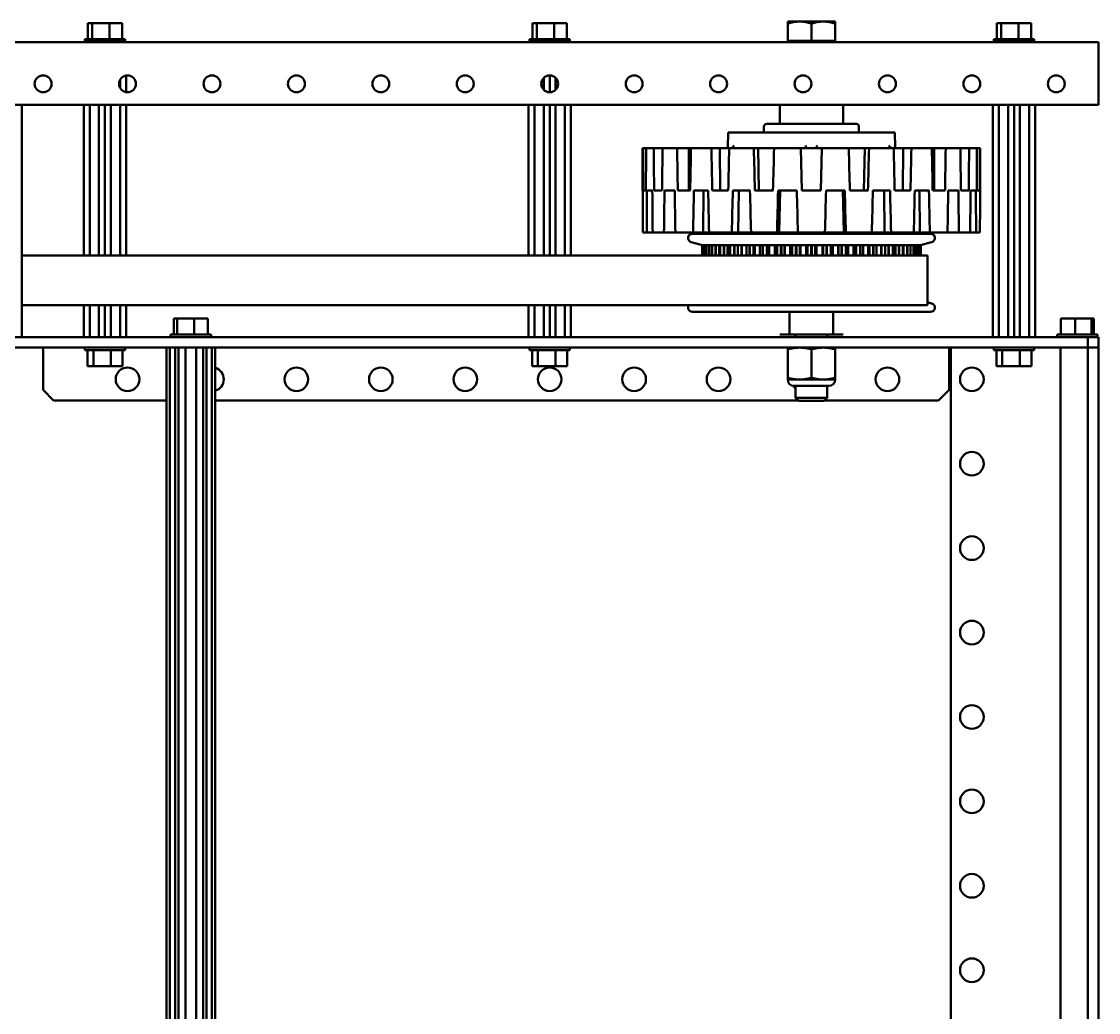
# Model space of a CAD drawing. Header units: inches. Extents: x 7.8 to 84, y 3.4 to 72.4.
# Drawn here: x 27.07 to 39.82, y 60.71 to 72.45 of the extents above; entities that cross this region are included whole.
import ezdxf

# ---------------------------------------------------------------- set-up
doc = ezdxf.new("R2010")
doc.units = ezdxf.units.IN
doc.header["$MEASUREMENT"] = 0
doc.layers.add('Visible (ANSI)', color=7, linetype='Continuous', lineweight=50)

msp = doc.modelspace()

# ---------------------------------------------------------------- linework, layer by layer
at = {"layer": 'Visible (ANSI)'}
for p, q in [((27.854, 72.43), (27.906, 72.43)), ((27.854, 72.24), (27.854, 72.43)), ((27.906, 72.43), (28.11, 72.43)), ((27.906, 72.24), (27.906, 72.43)), ((28.11, 72.43), (28.262, 72.43)), ((28.11, 72.24), (28.11, 72.43)), ((28.262, 72.24), (28.262, 72.43)), ((33.121, 72.43), (33.173, 72.43)), ((33.121, 72.24), (33.121, 72.43)), ((33.173, 72.43), (33.377, 72.43)), ((33.173, 72.24), (33.173, 72.43)), ((33.377, 72.43), (33.528, 72.43)), ((33.377, 72.24), (33.377, 72.43)), ((33.528, 72.24), (33.528, 72.43)), ((36.285, 72.448), (36.144, 72.448)), ((36.144, 72.22), (36.144, 72.448)), ((36.566, 72.448), (36.285, 72.448)), ((36.425, 72.22), (36.425, 72.423)), ((36.566, 72.448), (36.706, 72.448)), ((36.706, 72.22), (36.706, 72.448)), ((38.621, 72.43), (38.673, 72.43)), ((38.621, 72.24), (38.621, 72.43)), ((38.673, 72.43), (38.877, 72.43)), ((38.673, 72.24), (38.673, 72.43)), ((38.877, 72.43), (39.028, 72.43)), ((38.877, 72.24), (38.877, 72.43)), ((39.028, 72.24), (39.028, 72.43)), ((39.825, 72.205), (7.825, 72.205)), ((28.298, 72.24), (27.818, 72.24)), ((27.818, 72.21), (27.818, 72.24)), ((28.298, 72.21), (27.818, 72.21)), ((27.933, 72.205), (27.933, 72.21)), ((28.183, 72.205), (28.183, 72.21)), ((28.298, 72.21), (28.298, 72.24)), ((33.565, 72.24), (33.085, 72.24)), ((33.085, 72.21), (33.085, 72.24)), ((33.565, 72.21), (33.085, 72.21)), ((33.2, 72.205), (33.2, 72.21)), ((33.45, 72.205), (33.45, 72.21)), ((33.565, 72.21), (33.565, 72.24)), ((36.144, 72.22), (36.285, 72.22)), ((36.144, 72.205), (36.144, 72.22)), ((36.285, 72.22), (36.425, 72.22)), ((36.425, 72.22), (36.566, 72.22)), ((36.566, 72.22), (36.706, 72.22)), ((36.706, 72.205), (36.706, 72.22)), ((39.065, 72.24), (38.585, 72.24)), ((38.585, 72.21), (38.585, 72.24)), ((39.065, 72.21), (38.585, 72.21)), ((38.7, 72.205), (38.7, 72.21)), ((38.95, 72.205), (38.95, 72.21)), ((39.065, 72.21), (39.065, 72.24)), ((39.825, 72.205), (39.825, 72.022)), ((39.825, 72.022), (39.825, 71.46)), ((28.237, 71.662), (28.237, 71.758)), ((28.308, 71.611), (28.308, 71.808)), ((33.254, 71.639), (33.254, 71.78)), ((33.325, 71.61), (33.325, 71.81)), ((33.395, 71.639), (33.395, 71.78)), ((7.825, 71.46), (39.825, 71.46)), ((27.075, 68.71), (27.075, 71.46)), ((27.808, 69.677), (27.808, 71.46)), ((27.879, 69.677), (27.879, 71.46)), ((27.987, 69.677), (27.987, 71.46)), ((28.058, 69.677), (28.058, 71.46)), ((28.129, 69.677), (28.129, 71.46)), ((28.237, 69.677), (28.237, 71.46)), ((28.308, 69.677), (28.308, 71.46)), ((33.075, 69.677), (33.075, 71.46)), ((33.145, 69.677), (33.145, 71.46)), ((33.254, 69.677), (33.254, 71.46)), ((33.325, 69.677), (33.325, 71.46)), ((33.395, 69.677), (33.395, 71.46)), ((33.504, 69.677), (33.504, 71.46)), ((33.575, 69.677), (33.575, 71.46)), ((36.05, 71.46), (36.05, 71.235)), ((36.8, 71.46), (36.8, 71.235)), ((38.575, 68.71), (38.575, 71.46)), ((38.645, 68.71), (38.645, 71.46)), ((38.754, 68.71), (38.754, 71.46)), ((38.825, 68.71), (38.825, 71.46)), ((38.895, 68.71), (38.895, 71.46)), ((39.004, 68.71), (39.004, 71.46)), ((39.075, 68.71), (39.075, 71.46)), ((35.863, 71.204), (35.863, 71.135)), ((35.894, 71.235), (36.957, 71.235)), ((36.988, 71.204), (36.988, 71.135)), ((35.437, 71.135), (35.434, 70.963)), ((35.438, 71.135), (35.435, 70.965)), ((35.437, 71.135), (35.438, 71.135)), ((35.438, 71.135), (35.651, 71.135)), ((35.681, 71.135), (36.234, 71.135)), ((36.258, 71.135), (36.593, 71.135)), ((36.616, 71.135), (37.169, 71.135)), ((37.2, 71.135), (37.413, 71.135)), ((37.413, 71.135), (37.413, 71.135)), ((37.413, 71.135), (37.416, 70.963)), ((37.413, 71.135), (37.416, 70.965)), ((34.425, 70.947), (34.432, 70.947)), ((34.425, 70.947), (34.425, 70.447)), ((34.432, 70.947), (34.467, 70.947)), ((34.467, 70.947), (34.558, 70.947)), ((34.558, 70.947), (34.662, 70.947)), ((34.662, 70.947), (34.835, 70.947)), ((34.835, 70.947), (34.974, 70.947)), ((34.974, 70.947), (34.972, 70.447)), ((34.974, 70.947), (34.999, 70.947)), ((34.999, 70.947), (35.241, 70.947)), ((35.241, 70.947), (35.34, 70.947)), ((35.34, 70.947), (35.451, 70.947)), ((35.34, 70.947), (35.344, 70.447)), ((35.451, 70.947), (35.743, 70.947)), ((35.743, 70.947), (35.795, 70.947)), ((35.795, 70.947), (35.983, 70.947)), ((35.795, 70.947), (35.804, 70.447)), ((35.983, 70.947), (36.3, 70.947)), ((36.313, 70.447), (36.3, 70.947)), ((36.3, 70.947), (36.55, 70.947)), ((36.55, 70.947), (36.537, 70.447)), ((36.55, 70.947), (36.868, 70.947)), ((36.868, 70.947), (37.056, 70.947)), ((37.056, 70.947), (37.047, 70.447)), ((37.056, 70.947), (37.108, 70.947)), ((37.108, 70.947), (37.399, 70.947)), ((37.399, 70.947), (37.51, 70.947)), ((37.51, 70.947), (37.507, 70.447)), ((37.51, 70.947), (37.61, 70.947)), ((37.61, 70.947), (37.852, 70.947)), ((37.852, 70.947), (37.877, 70.947)), ((37.877, 70.947), (38.016, 70.947)), ((37.877, 70.947), (37.878, 70.447)), ((38.016, 70.947), (38.189, 70.947)), ((38.189, 70.947), (38.293, 70.947)), ((38.293, 70.947), (38.383, 70.947)), ((38.383, 70.947), (38.419, 70.947)), ((38.419, 70.947), (38.425, 70.947)), ((38.425, 70.947), (38.425, 70.447)), ((34.425, 70.447), (34.429, 70.447)), ((34.465, 70.447), (34.433, 70.447)), ((34.478, 70.447), (34.541, 70.447)), ((34.655, 70.447), (34.562, 70.447)), ((34.685, 70.447), (34.806, 70.447)), ((34.99, 70.447), (34.843, 70.447)), ((35.033, 70.447), (35.202, 70.447)), ((35.144, 69.947), (35.145, 70.447)), ((35.44, 70.447), (35.252, 70.447)), ((35.494, 70.447), (35.698, 70.447)), ((35.559, 69.947), (35.565, 70.447)), ((35.97, 70.447), (35.755, 70.447)), ((36.03, 70.447), (36.252, 70.447)), ((36.044, 69.947), (36.055, 70.447)), ((36.313, 70.447), (36.537, 70.447)), ((36.599, 70.447), (36.82, 70.447)), ((36.807, 69.947), (36.796, 70.447)), ((37.095, 70.447), (36.881, 70.447)), ((37.153, 70.447), (37.357, 70.447)), ((37.292, 69.947), (37.286, 70.447)), ((37.599, 70.447), (37.411, 70.447)), ((37.648, 70.447), (37.818, 70.447)), ((37.707, 69.947), (37.705, 70.447)), ((38.008, 70.447), (37.861, 70.447)), ((38.045, 70.447), (38.166, 70.447)), ((38.288, 70.447), (38.195, 70.447)), ((38.31, 70.447), (38.373, 70.447)), ((38.418, 70.447), (38.386, 70.447)), ((38.422, 70.447), (38.425, 70.447)), ((34.429, 69.947), (34.475, 69.947)), ((34.545, 69.947), (34.475, 69.947)), ((34.545, 69.947), (34.679, 69.947)), ((34.814, 69.947), (34.679, 69.947)), ((34.814, 69.947), (35.024, 69.947)), ((37.837, 69.934), (35.014, 69.934)), ((35.144, 69.947), (35.024, 69.947)), ((35.213, 69.947), (35.144, 69.947)), ((35.213, 69.947), (35.482, 69.947)), ((35.559, 69.947), (35.482, 69.947)), ((35.71, 69.947), (35.559, 69.947)), ((35.71, 69.947), (36.018, 69.947)), ((36.044, 69.947), (36.018, 69.947)), ((36.265, 69.947), (36.044, 69.947)), ((36.238, 69.934), (36.238, 69.947)), ((36.265, 69.947), (36.586, 69.947)), ((36.807, 69.947), (36.586, 69.947)), ((36.613, 69.934), (36.613, 69.947)), ((36.833, 69.947), (36.807, 69.947)), ((36.833, 69.947), (37.141, 69.947)), ((37.292, 69.947), (37.141, 69.947)), ((37.368, 69.947), (37.292, 69.947)), ((37.368, 69.947), (37.638, 69.947)), ((37.707, 69.947), (37.638, 69.947)), ((37.827, 69.947), (37.707, 69.947)), ((37.827, 69.947), (38.037, 69.947)), ((38.172, 69.947), (38.037, 69.947)), ((38.172, 69.947), (38.305, 69.947)), ((38.376, 69.947), (38.305, 69.947)), ((38.376, 69.947), (38.421, 69.947)), ((35.134, 69.8), (35.001, 69.835)), ((35.132, 69.8), (35.132, 69.8)), ((35.132, 69.8), (35.134, 69.8)), ((35.132, 69.677), (35.132, 69.8)), ((35.134, 69.8), (35.143, 69.8)), ((35.143, 69.8), (35.144, 69.8)), ((35.143, 69.677), (35.143, 69.8)), ((35.144, 69.8), (35.149, 69.8)), ((35.149, 69.8), (35.153, 69.8)), ((35.153, 69.8), (35.183, 69.8)), ((35.165, 69.677), (35.165, 69.8)), ((35.169, 69.677), (35.169, 69.8)), ((35.183, 69.8), (35.184, 69.8)), ((35.183, 69.677), (35.183, 69.8)), ((35.184, 69.8), (35.195, 69.8)), ((35.195, 69.8), (35.199, 69.8)), ((35.199, 69.8), (35.251, 69.8)), ((35.213, 69.677), (35.213, 69.8)), ((35.216, 69.677), (35.216, 69.8)), ((35.251, 69.8), (35.252, 69.8)), ((35.251, 69.677), (35.251, 69.8)), ((35.252, 69.8), (35.268, 69.8)), ((35.268, 69.8), (35.274, 69.8)), ((35.274, 69.8), (35.344, 69.8)), ((35.288, 69.677), (35.288, 69.8)), ((35.291, 69.677), (35.291, 69.8)), ((35.333, 69.677), (35.333, 69.8)), ((35.336, 69.677), (35.336, 69.8)), ((35.344, 69.8), (35.347, 69.8)), ((35.344, 69.677), (35.344, 69.8)), ((35.347, 69.8), (35.367, 69.8)), ((35.367, 69.8), (35.373, 69.8)), ((35.373, 69.8), (35.461, 69.8)), ((35.387, 69.677), (35.387, 69.8)), ((35.391, 69.677), (35.391, 69.8)), ((35.432, 69.677), (35.432, 69.8)), ((35.434, 69.677), (35.434, 69.8)), ((35.461, 69.8), (35.465, 69.8)), ((35.461, 69.677), (35.461, 69.8)), ((35.465, 69.8), (35.489, 69.8)), ((35.489, 69.8), (35.497, 69.8)), ((35.497, 69.8), (35.6, 69.8)), ((35.511, 69.677), (35.511, 69.8)), ((35.513, 69.677), (35.513, 69.8)), ((35.552, 69.677), (35.552, 69.8)), ((35.554, 69.677), (35.554, 69.8)), ((35.597, 69.677), (35.597, 69.8)), ((35.599, 69.677), (35.599, 69.8)), ((35.6, 69.8), (35.605, 69.8)), ((35.605, 69.8), (35.633, 69.8)), ((35.633, 69.8), (35.641, 69.8)), ((35.641, 69.8), (35.757, 69.8)), ((35.654, 69.677), (35.654, 69.8)), ((35.657, 69.677), (35.657, 69.8)), ((35.692, 69.677), (35.692, 69.8)), ((35.694, 69.677), (35.694, 69.8)), ((35.739, 69.677), (35.739, 69.8)), ((35.744, 69.677), (35.744, 69.8)), ((35.756, 69.677), (35.756, 69.8)), ((35.757, 69.8), (35.763, 69.8)), ((35.763, 69.8), (35.794, 69.8)), ((35.794, 69.8), (35.802, 69.8)), ((35.802, 69.8), (35.929, 69.8)), ((35.815, 69.677), (35.815, 69.8)), ((35.817, 69.677), (35.817, 69.8)), ((35.848, 69.677), (35.848, 69.8)), ((35.85, 69.677), (35.85, 69.8)), ((35.896, 69.677), (35.896, 69.8)), ((35.902, 69.677), (35.902, 69.8)), ((35.926, 69.677), (35.926, 69.8)), ((35.929, 69.8), (35.936, 69.8)), ((35.936, 69.8), (35.969, 69.8)), ((35.969, 69.8), (35.978, 69.8)), ((35.978, 69.8), (36.113, 69.8)), ((35.99, 69.677), (35.99, 69.8)), ((35.991, 69.677), (35.991, 69.8)), ((36.017, 69.677), (36.017, 69.8)), ((36.019, 69.677), (36.019, 69.8)), ((36.064, 69.677), (36.064, 69.8)), ((36.071, 69.677), (36.071, 69.8)), ((36.106, 69.677), (36.106, 69.8)), ((36.106, 69.677), (36.106, 69.8)), ((36.108, 69.677), (36.108, 69.8)), ((36.113, 69.8), (36.12, 69.8)), ((36.12, 69.8), (36.155, 69.8)), ((36.155, 69.8), (36.163, 69.8)), ((36.163, 69.8), (36.303, 69.8)), ((36.174, 69.677), (36.174, 69.8)), ((36.175, 69.677), (36.175, 69.8)), ((36.195, 69.677), (36.195, 69.8)), ((36.197, 69.677), (36.197, 69.8)), ((36.241, 69.677), (36.241, 69.8)), ((36.248, 69.677), (36.248, 69.8)), ((36.287, 69.677), (36.287, 69.8)), ((36.288, 69.677), (36.288, 69.8)), ((36.296, 69.677), (36.296, 69.8)), ((36.296, 69.677), (36.296, 69.8)), ((36.303, 69.8), (36.311, 69.8)), ((36.311, 69.8), (36.346, 69.8)), ((36.346, 69.8), (36.355, 69.8)), ((36.355, 69.8), (36.496, 69.8)), ((36.364, 69.677), (36.364, 69.8)), ((36.364, 69.677), (36.364, 69.8)), ((36.378, 69.677), (36.378, 69.8)), ((36.38, 69.677), (36.38, 69.8)), ((36.422, 69.677), (36.422, 69.8)), ((36.429, 69.677), (36.429, 69.8)), ((36.471, 69.677), (36.471, 69.8)), ((36.472, 69.677), (36.472, 69.8)), ((36.487, 69.677), (36.487, 69.8)), ((36.487, 69.677), (36.487, 69.8)), ((36.496, 69.8), (36.504, 69.8)), ((36.504, 69.8), (36.54, 69.8)), ((36.54, 69.8), (36.548, 69.8)), ((36.548, 69.8), (36.687, 69.8)), ((36.555, 69.677), (36.555, 69.8)), ((36.555, 69.677), (36.555, 69.8)), ((36.563, 69.677), (36.563, 69.8)), ((36.564, 69.677), (36.564, 69.8)), ((36.603, 69.677), (36.603, 69.8)), ((36.609, 69.677), (36.609, 69.8)), ((36.654, 69.677), (36.654, 69.8)), ((36.656, 69.677), (36.656, 69.8)), ((36.676, 69.677), (36.676, 69.8)), ((36.677, 69.677), (36.677, 69.8)), ((36.687, 69.8), (36.696, 69.8)), ((36.696, 69.8), (36.731, 69.8)), ((36.731, 69.8), (36.738, 69.8)), ((36.738, 69.8), (36.873, 69.8)), ((36.743, 69.677), (36.743, 69.8)), ((36.744, 69.677), (36.744, 69.8)), ((36.745, 69.677), (36.745, 69.8)), ((36.78, 69.677), (36.78, 69.8)), ((36.786, 69.677), (36.786, 69.8)), ((36.832, 69.677), (36.832, 69.8)), ((36.834, 69.677), (36.834, 69.8)), ((36.86, 69.677), (36.86, 69.8)), ((36.861, 69.677), (36.861, 69.8)), ((36.873, 69.8), (36.881, 69.8)), ((36.881, 69.8), (36.914, 69.8)), ((36.914, 69.8), (36.921, 69.8)), ((36.921, 69.8), (37.048, 69.8)), ((36.924, 69.677), (36.924, 69.8)), ((36.949, 69.677), (36.949, 69.8)), ((36.955, 69.677), (36.955, 69.8)), ((37.001, 69.677), (37.001, 69.8)), ((37.003, 69.677), (37.003, 69.8)), ((37.034, 69.677), (37.034, 69.8)), ((37.036, 69.677), (37.036, 69.8)), ((37.048, 69.8), (37.057, 69.8)), ((37.057, 69.8), (37.088, 69.8)), ((37.088, 69.8), (37.093, 69.8)), ((37.093, 69.8), (37.21, 69.8)), ((37.095, 69.677), (37.095, 69.8)), ((37.106, 69.677), (37.106, 69.8)), ((37.112, 69.677), (37.112, 69.8)), ((37.157, 69.677), (37.157, 69.8)), ((37.159, 69.677), (37.159, 69.8)), ((37.194, 69.677), (37.194, 69.8)), ((37.196, 69.677), (37.196, 69.8)), ((37.21, 69.8), (37.218, 69.8)), ((37.218, 69.8), (37.246, 69.8)), ((37.246, 69.8), (37.251, 69.8)), ((37.251, 69.8), (37.354, 69.8)), ((37.251, 69.677), (37.251, 69.8)), ((37.253, 69.677), (37.253, 69.8)), ((37.297, 69.677), (37.297, 69.8)), ((37.299, 69.677), (37.299, 69.8)), ((37.337, 69.677), (37.337, 69.8)), ((37.34, 69.677), (37.34, 69.8)), ((37.354, 69.8), (37.361, 69.8)), ((37.361, 69.8), (37.386, 69.8)), ((37.386, 69.8), (37.389, 69.8)), ((37.389, 69.8), (37.477, 69.8)), ((37.39, 69.677), (37.39, 69.8)), ((37.417, 69.677), (37.417, 69.8)), ((37.419, 69.677), (37.419, 69.8)), ((37.46, 69.677), (37.46, 69.8)), ((37.463, 69.677), (37.463, 69.8)), ((37.477, 69.8), (37.484, 69.8)), ((37.484, 69.8), (37.504, 69.8)), ((37.504, 69.8), (37.507, 69.8)), ((37.507, 69.8), (37.577, 69.8)), ((37.507, 69.677), (37.507, 69.8)), ((37.515, 69.677), (37.515, 69.8)), ((37.517, 69.677), (37.517, 69.8)), ((37.56, 69.677), (37.56, 69.8)), ((37.563, 69.677), (37.563, 69.8)), ((37.577, 69.8), (37.583, 69.8)), ((37.583, 69.8), (37.599, 69.8)), ((37.599, 69.8), (37.6, 69.8)), ((37.6, 69.8), (37.651, 69.8)), ((37.6, 69.677), (37.6, 69.8)), ((37.634, 69.677), (37.634, 69.8)), ((37.638, 69.677), (37.638, 69.8)), ((37.651, 69.8), (37.656, 69.8)), ((37.656, 69.8), (37.667, 69.8)), ((37.667, 69.8), (37.698, 69.8)), ((37.667, 69.8), (37.667, 69.8)), ((37.667, 69.677), (37.667, 69.8)), ((37.682, 69.677), (37.682, 69.8)), ((37.685, 69.677), (37.685, 69.8)), ((37.698, 69.8), (37.702, 69.8)), ((37.702, 69.8), (37.707, 69.8)), ((37.707, 69.8), (37.716, 69.8)), ((37.707, 69.8), (37.707, 69.8)), ((37.707, 69.677), (37.707, 69.8)), ((37.716, 69.8), (37.719, 69.8)), ((37.717, 69.8), (37.849, 69.835)), ((37.719, 69.8), (37.719, 69.8)), ((37.719, 69.677), (37.719, 69.8)), ((27.075, 69.677), (36.423, 69.677)), ((37.799, 69.677), (36.423, 69.677)), ((37.799, 69.677), (37.799, 69.087)), ((27.075, 69.087), (37.799, 69.087)), ((27.808, 68.71), (27.808, 69.087)), ((27.879, 68.71), (27.879, 69.087)), ((27.987, 68.71), (27.987, 69.087)), ((28.058, 68.71), (28.058, 69.087)), ((28.129, 68.71), (28.129, 69.087)), ((28.237, 68.71), (28.237, 69.087)), ((28.308, 68.71), (28.308, 69.087)), ((33.075, 68.71), (33.075, 69.087)), ((33.145, 68.71), (33.145, 69.087)), ((33.254, 68.71), (33.254, 69.087)), ((33.325, 68.71), (33.325, 69.087)), ((33.395, 68.71), (33.395, 69.087)), ((33.504, 68.71), (33.504, 69.087)), ((33.575, 68.71), (33.575, 69.087)), ((35.014, 69.01), (37.837, 69.01)), ((36.166, 68.741), (36.166, 69.01)), ((36.684, 68.741), (36.684, 69.01)), ((37.799, 69.122), (37.849, 69.108)), ((28.875, 68.93), (28.914, 68.93)), ((28.875, 68.74), (28.875, 68.93)), ((28.914, 68.93), (29.114, 68.93)), ((28.914, 68.74), (28.914, 68.93)), ((29.114, 68.93), (29.275, 68.93)), ((29.114, 68.74), (29.114, 68.93)), ((29.275, 68.74), (29.275, 68.93)), ((39.379, 68.93), (39.547, 68.93)), ((39.379, 68.74), (39.379, 68.93)), ((39.547, 68.93), (39.743, 68.93)), ((39.547, 68.74), (39.547, 68.93)), ((39.743, 68.93), (39.77, 68.93)), ((39.743, 68.74), (39.743, 68.93)), ((39.77, 68.74), (39.77, 68.93)), ((39.7, 68.71), (7.95, 68.71)), ((29.315, 68.74), (28.835, 68.74)), ((28.835, 68.71), (28.835, 68.74)), ((29.315, 68.71), (29.315, 68.74)), ((36.05, 68.741), (36.8, 68.741)), ((36.166, 68.741), (36.684, 68.741)), ((36.238, 68.71), (36.238, 68.741)), ((36.238, 68.71), (36.238, 68.741)), ((36.613, 68.71), (36.613, 68.741)), ((36.613, 68.71), (36.613, 68.741)), ((39.815, 68.74), (39.335, 68.74)), ((39.335, 68.71), (39.335, 68.74)), ((39.7, 68.71), (39.7, 68.585)), ((39.825, 68.71), (39.7, 68.71)), ((39.815, 68.71), (39.815, 68.74)), ((39.825, 68.585), (39.825, 68.71)), ((39.7, 68.585), (7.95, 68.585)), ((27.325, 68.522), (27.325, 68.585)), ((27.325, 68.522), (27.325, 68.085)), ((27.818, 68.585), (27.818, 68.555)), ((27.818, 68.555), (28.298, 68.555)), ((27.85, 68.555), (27.85, 68.365)), ((27.92, 68.555), (27.92, 68.365)), ((28.128, 68.555), (28.128, 68.365)), ((28.266, 68.555), (28.266, 68.365)), ((28.298, 68.585), (28.298, 68.555)), ((28.786, 68.585), (28.786, 52.835)), ((28.827, 68.585), (28.827, 52.835)), ((28.889, 68.585), (28.889, 52.835)), ((28.93, 68.585), (28.93, 52.835)), ((29.012, 68.585), (29.012, 52.835)), ((29.137, 68.585), (29.137, 52.835)), ((29.219, 68.585), (29.219, 52.835)), ((29.26, 68.585), (29.26, 52.835)), ((29.322, 68.585), (29.322, 52.835)), ((29.363, 68.585), (29.363, 52.835)), ((33.085, 68.585), (33.085, 68.555)), ((33.085, 68.555), (33.565, 68.555)), ((33.116, 68.555), (33.116, 68.365)), ((33.186, 68.555), (33.186, 68.365)), ((33.395, 68.555), (33.395, 68.365)), ((33.533, 68.555), (33.533, 68.365)), ((33.565, 68.585), (33.565, 68.555)), ((36.144, 68.207), (36.144, 68.585)), ((36.425, 68.228), (36.425, 68.565)), ((36.707, 68.207), (36.707, 68.585)), ((38.055, 68.585), (38.055, 68.522)), ((38.055, 68.085), (38.055, 68.522)), ((38.075, 68.585), (38.075, 52.835)), ((38.585, 68.585), (38.585, 68.555)), ((38.585, 68.555), (39.065, 68.555)), ((38.616, 68.555), (38.616, 68.365)), ((38.686, 68.555), (38.686, 68.365)), ((38.895, 68.555), (38.895, 68.365)), ((39.033, 68.555), (39.033, 68.365)), ((39.065, 68.585), (39.065, 68.555)), ((39.375, 68.585), (39.375, 52.835)), ((39.7, 68.585), (39.7, 52.835)), ((39.825, 68.585), (39.7, 68.585)), ((39.825, 68.585), (39.825, 52.835)), ((27.92, 68.365), (27.85, 68.365)), ((28.128, 68.365), (27.92, 68.365)), ((28.266, 68.365), (28.128, 68.365)), ((33.186, 68.365), (33.116, 68.365)), ((33.395, 68.365), (33.186, 68.365)), ((33.533, 68.365), (33.395, 68.365)), ((38.686, 68.365), (38.616, 68.365)), ((38.895, 68.365), (38.686, 68.365)), ((39.033, 68.365), (38.895, 68.365)), ((36.144, 68.207), (36.285, 68.207)), ((36.22, 68.132), (36.631, 68.132)), ((36.238, 67.992), (36.238, 68.132)), ((36.285, 68.207), (36.566, 68.207)), ((36.566, 68.207), (36.707, 68.207)), ((36.613, 67.992), (36.613, 68.132)), ((27.45, 67.96), (27.325, 68.085)), ((36.238, 67.992), (36.613, 67.992)), ((36.275, 67.955), (36.238, 67.992)), ((36.576, 67.955), (36.613, 67.992)), ((38.055, 68.085), (37.93, 67.96)), ((27.45, 67.96), (28.786, 67.96)), ((29.363, 67.96), (36.27, 67.96)), ((36.275, 67.955), (36.576, 67.955)), ((36.581, 67.96), (37.93, 67.96))]:
    msp.add_line(p, q, dxfattribs=at)
for centre, radius in [((27.325, 71.71), 0.1), ((28.325, 71.71), 0.1), ((29.325, 71.71), 0.1), ((30.325, 71.71), 0.1), ((31.325, 71.71), 0.1), ((32.325, 71.71), 0.1), ((33.325, 71.71), 0.1), ((34.325, 71.71), 0.1), ((35.325, 71.71), 0.1), ((36.325, 71.71), 0.1), ((37.325, 71.71), 0.1), ((38.325, 71.71), 0.1), ((39.325, 71.71), 0.1), ((28.325, 68.21), 0.14), ((30.325, 68.21), 0.14), ((31.325, 68.21), 0.14), ((32.325, 68.21), 0.14), ((33.325, 68.21), 0.14), ((34.325, 68.21), 0.14), ((35.325, 68.21), 0.14), ((35.325, 68.21), 0.14), ((37.325, 68.21), 0.14), ((37.325, 68.21), 0.14), ((38.325, 68.21), 0.14), ((38.325, 67.21), 0.14), ((38.325, 66.21), 0.14), ((38.325, 65.21), 0.14), ((38.325, 64.21), 0.14), ((38.325, 63.21), 0.14), ((38.325, 62.21), 0.14), ((38.325, 61.21), 0.14)]:
    msp.add_circle(centre, radius, dxfattribs=at)
for centre, radius, start, end in [((35.894, 71.204), 0.0312, 90, 180), ((36.957, 71.204), 0.0312, 0, 90), ((35.014, 69.884), 0.05, 90, 255), ((37.837, 69.884), 0.05, 285, 90), ((35.014, 69.06), 0.05, 147.3383, 270), ((37.837, 69.06), 0.05, 270, 75), ((29.325, 68.21), 0.14, 286.0366, 73.9634), ((36.22, 68.207), 0.0755, 180, 270), ((36.325, 68.21), 0.14, 213.4563, 231.7476), ((36.631, 68.207), 0.0755, 270, 0)]:
    msp.add_arc(centre, radius, start, end, dxfattribs=at)
for centre, major_axis, ratio, start_param, end_param in [((36.425, 66.174), (0.285, -76.378), 0.025919, 4.649751, 4.656308), ((36.425, 66.174), (-0.285, -76.376), 0.025919, 4.649945, 4.656503), ((36.425, 66.174), (0.831, -76.379), 0.023817, 4.649587, 4.656145), ((36.426, 66.173), (-0.831, -76.379), 0.023818, 4.650106, 4.656663), ((36.425, 66.174), (1.31, -76.376), 0.019784, 4.64951, 4.656068), ((36.425, 66.174), (-1.31, -76.376), 0.019784, 4.650188, 4.656746), ((36.425, 66.174), (1.683, -76.377), 0.01415, 4.649536, 4.656094), ((36.425, 66.173), (-1.683, -76.379), 0.014151, 4.650158, 4.656716), ((36.425, 66.174), (1.919, -76.377), 0.007373, 4.649663, 4.656221), ((36.425, 66.174), (-1.919, -76.376), 0.007373, 4.650034, 4.656592), ((36.425, 66.174), (1.919, -76.378), 0.007373, 1.626595, 1.633153), ((36.425, 66.174), (-1.919, -76.377), 0.007373, 1.626964, 1.633522), ((36.425, 66.174), (1.683, -76.379), 0.014151, 1.626469, 1.633027), ((36.425, 66.174), (-1.683, -76.378), 0.01415, 1.627092, 1.63365), ((36.425, 66.174), (1.31, -76.375), 0.019784, 1.626438, 1.632996), ((36.425, 66.174), (-1.31, -76.377), 0.019784, 1.627118, 1.633676), ((36.425, 66.174), (0.831, -76.377), 0.023817, 1.62652, 1.633078), ((36.425, 66.174), (-0.831, -76.376), 0.023817, 1.627038, 1.633596), ((36.425, 66.174), (0.285, -76.379), 0.02592, 1.626684, 1.633242), ((36.425, 66.173), (-0.285, -76.38), 0.02592, 1.626879, 1.633436), ((36.425, 74.721), (0, -76.377), 0.026186, 4.768372, 4.77493), ((36.425, 74.721), (-0.564, -76.378), 0.025124, 4.768558, 4.775116), ((36.425, 74.721), (0.564, -76.378), 0.025124, 4.768187, 4.774745), ((36.425, 74.721), (-1.082, -76.379), 0.022025, 4.768685, 4.775243), ((36.425, 74.721), (1.082, -76.379), 0.022025, 4.768062, 4.77462), ((36.425, 74.721), (-1.512, -76.378), 0.017142, 4.768712, 4.77527), ((36.425, 74.721), (1.512, -76.377), 0.017141, 4.768032, 4.77459), ((36.425, 74.721), (-1.819, -76.377), 0.010872, 4.768631, 4.775189), ((36.425, 74.721), (1.819, -76.375), 0.010872, 4.768112, 4.77467), ((36.425, 74.72), (-1.98, -76.372), 0.003724, 4.768464, 4.775022), ((36.425, 74.721), (1.98, -76.377), 0.003724, 4.768275, 4.774833), ((36.425, 74.721), (-1.98, -76.379), 0.003724, 1.508351, 1.514909), ((36.425, 74.721), (1.98, -76.375), 0.003724, 1.50816, 1.514718), ((36.425, 74.721), (-1.819, -76.374), 0.010871, 1.508517, 1.515075), ((36.425, 74.721), (1.82, -76.379), 0.010872, 1.507995, 1.514553), ((36.425, 74.721), (-1.512, -76.379), 0.017142, 1.508593, 1.515151), ((36.425, 74.721), (1.512, -76.376), 0.017141, 1.507917, 1.514475), ((36.425, 74.721), (-1.082, -76.382), 0.022026, 1.508564, 1.515121), ((36.425, 74.721), (1.082, -76.377), 0.022025, 1.507943, 1.514501), ((36.425, 74.721), (-0.564, -76.379), 0.025125, 1.508439, 1.514997), ((36.425, 74.721), (0.564, -76.376), 0.025124, 1.508071, 1.514629), ((36.425, 74.721), (0, -76.379), 0.026187, 1.508254, 1.514812)]:
    msp.add_ellipse(centre, major_axis=major_axis, ratio=ratio, start_param=start_param, end_param=end_param, dxfattribs=at)
for points, weights in [([(36.285, 72.448), (36.22, 72.448), (36.144, 72.423)], [1.82401879146, 1.82401879146, 1.69306013432]), ([(36.425, 72.423), (36.35, 72.448), (36.285, 72.448)], [1.69306013432, 1.82401879146, 1.82401879146]), ([(36.566, 72.448), (36.501, 72.448), (36.425, 72.423)], [1.82401879146, 1.82401879146, 1.69306013432]), ([(36.706, 72.423), (36.631, 72.448), (36.566, 72.448)], [1.69306013432, 1.82401879146, 1.82401879146]), ([(36.144, 68.565), (36.219, 68.585), (36.285, 68.585)], [2.40376444832, 2.58969627547, 2.58969627547]), ([(36.285, 68.585), (36.35, 68.585), (36.425, 68.565)], [2.58969627547, 2.58969627547, 2.40376444832]), ([(36.425, 68.565), (36.501, 68.585), (36.566, 68.585)], [2.40376444832, 2.58969627547, 2.58969627547]), ([(36.566, 68.585), (36.631, 68.585), (36.707, 68.565)], [2.58969627547, 2.58969627547, 2.40376444832]), ([(36.285, 68.207), (36.219, 68.207), (36.144, 68.228)], [2.58969627547, 2.58969627547, 2.40376444832]), ([(36.425, 68.228), (36.35, 68.207), (36.285, 68.207)], [2.40376444832, 2.58969627547, 2.58969627547]), ([(36.566, 68.207), (36.501, 68.207), (36.425, 68.228)], [2.58969627547, 2.58969627547, 2.40376444832]), ([(36.707, 68.228), (36.631, 68.207), (36.566, 68.207)], [2.40376444832, 2.58969627547, 2.58969627547])]:
    msp.add_rational_spline(points, weights, degree=2, dxfattribs=at)
for points, knots in [([(35.651, 71.135), (35.657, 71.135), (35.662, 71.135), (35.668, 71.135), (35.673, 71.135), (35.678, 71.135), (35.681, 71.135)], [0, 0, 0, 0, 0.0004219999, 0.0004219999, 0.0004219999, 0.0008439997, 0.0008439997, 0.0008439997, 0.0008439997]), ([(36.234, 71.135), (36.24, 71.135), (36.245, 71.135), (36.249, 71.135), (36.253, 71.135), (36.256, 71.135), (36.258, 71.135)], [0, 0, 0, 0, 0.0004219999, 0.0004219999, 0.0004219999, 0.0008439997, 0.0008439997, 0.0008439997, 0.0008439997]), ([(36.593, 71.135), (36.594, 71.135), (36.597, 71.135), (36.602, 71.135), (36.606, 71.135), (36.611, 71.135), (36.616, 71.135)], [0, 0, 0, 0, 0.0004219999, 0.0004219999, 0.0004219999, 0.0008439997, 0.0008439997, 0.0008439997, 0.0008439997]), ([(37.169, 71.135), (37.173, 71.135), (37.178, 71.135), (37.183, 71.135), (37.188, 71.135), (37.194, 71.135), (37.2, 71.135)], [0, 0, 0, 0, 0.0004219999, 0.0004219999, 0.0004219999, 0.0008439997, 0.0008439997, 0.0008439997, 0.0008439997]), ([(35.42, 70.949), (35.423, 70.95), (35.426, 70.952), (35.43, 70.956), (35.432, 70.958), (35.436, 70.966), (35.437, 70.972), (35.436, 70.978), (35.436, 70.978), (35.436, 70.978)], [0, 0, 0, 0, 0.02795763, 0.02795763, 0.05455162, 0.05455162, 0.09497497, 0.09497497, 0.0953344, 0.0953344, 0.0953344, 0.0953344]), ([(35.508, 70.978), (35.508, 70.978), (35.508, 70.978), (35.504, 70.972), (35.499, 70.966), (35.489, 70.958), (35.486, 70.956), (35.48, 70.952), (35.477, 70.95), (35.474, 70.949)], [-0.0005345, -0.0005345, -0.0005345, -0.0005345, 0, 0, 0.0601122, 0.0601122, 0.0996618, 0.0996618, 0.1412398, 0.1412398, 0.1412398, 0.1412398]), ([(36.372, 70.949), (36.372, 70.95), (36.371, 70.952), (36.369, 70.956), (36.368, 70.958), (36.363, 70.966), (36.358, 70.972), (36.354, 70.978), (36.354, 70.978), (36.354, 70.978)], [0, 0, 0, 0, 0.02795763, 0.02795763, 0.05455162, 0.05455162, 0.09497496, 0.09497496, 0.09533439, 0.09533439, 0.09533439, 0.09533439]), ([(36.497, 70.978), (36.497, 70.978), (36.497, 70.978), (36.492, 70.972), (36.488, 70.966), (36.483, 70.958), (36.481, 70.956), (36.48, 70.952), (36.479, 70.95), (36.479, 70.949)], [-0.0005345, -0.0005345, -0.0005345, -0.0005345, 0, 0, 0.0601122, 0.0601122, 0.0996618, 0.0996618, 0.1412397, 0.1412397, 0.1412397, 0.1412397]), ([(37.377, 70.949), (37.374, 70.95), (37.371, 70.952), (37.365, 70.956), (37.361, 70.958), (37.352, 70.966), (37.347, 70.972), (37.343, 70.978), (37.343, 70.978), (37.343, 70.978)], [0, 0, 0, 0, 0.02795763, 0.02795763, 0.05455162, 0.05455162, 0.09497498, 0.09497498, 0.09533442, 0.09533442, 0.09533442, 0.09533442]), ([(37.414, 70.978), (37.414, 70.978), (37.414, 70.978), (37.414, 70.972), (37.415, 70.966), (37.419, 70.958), (37.421, 70.956), (37.425, 70.952), (37.427, 70.95), (37.43, 70.949)], [-0.0005345, -0.0005345, -0.0005345, -0.0005345, 0, 0, 0.0601122, 0.0601122, 0.0996617, 0.0996617, 0.1412396, 0.1412396, 0.1412396, 0.1412396])]:
    msp.add_open_spline(points, degree=3, knots=knots, dxfattribs=at)
for points in [[(35.411, 70.947), (35.414, 70.947), (35.417, 70.948), (35.42, 70.949)], [(35.474, 70.949), (35.471, 70.948), (35.468, 70.947), (35.465, 70.947)], [(36.372, 70.947), (36.372, 70.948), (36.372, 70.948), (36.372, 70.949)], [(36.479, 70.949), (36.479, 70.948), (36.479, 70.948), (36.479, 70.947)], [(37.386, 70.947), (37.383, 70.947), (37.38, 70.948), (37.377, 70.949)], [(37.43, 70.949), (37.433, 70.948), (37.437, 70.947), (37.44, 70.947)]]:
    msp.add_open_spline(points, degree=3, dxfattribs=at)

doc.saveas('drawing.dxf')
